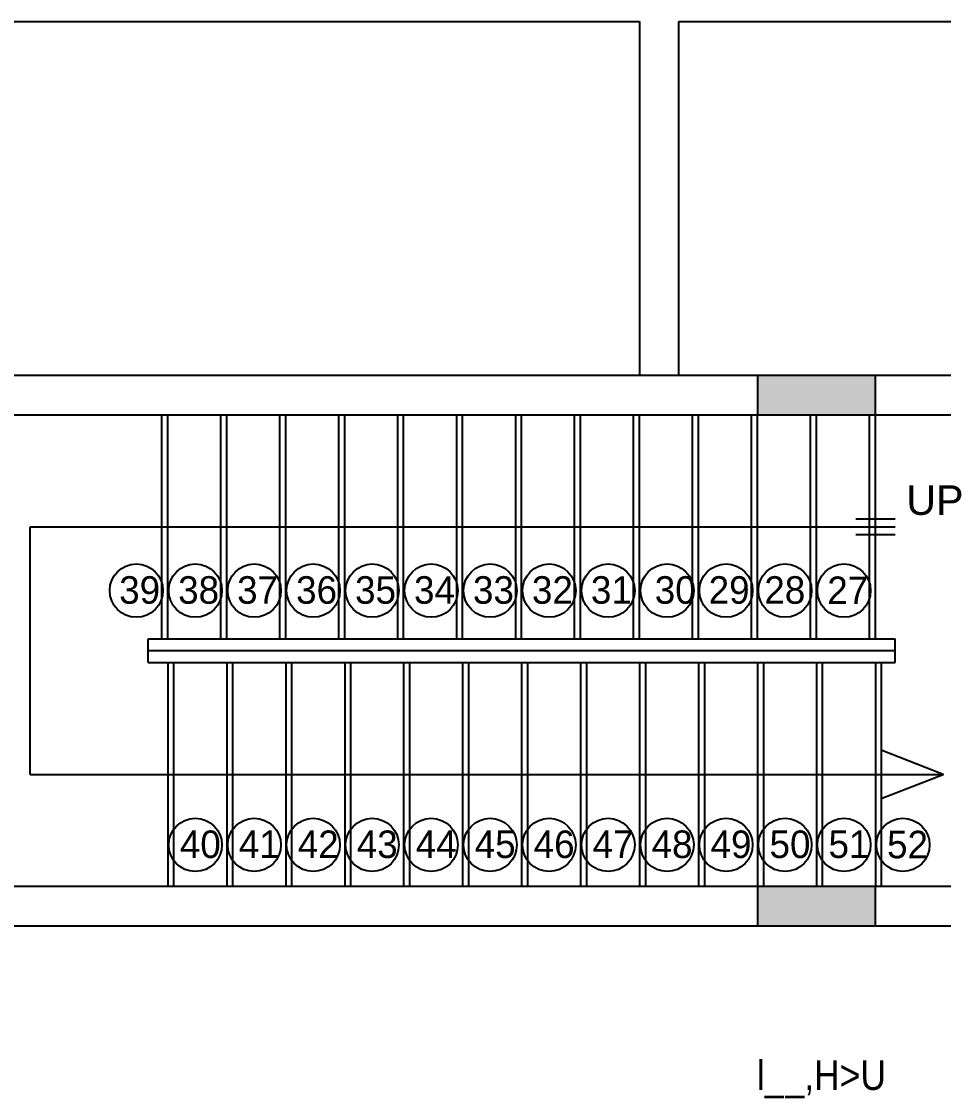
# Model space of a CAD drawing. Header units: metres. Extents: x -658 to -58, y -713 to -118.
# Drawn here: x -101.5 to -96.8, y -257.86 to -252.38 of the extents above; entities that cross this region are included whole.
import ezdxf

# ---------------------------------------------------------------- set-up
doc = ezdxf.new("R2010")
doc.units = ezdxf.units.M
doc.header["$LTSCALE"] = 100
doc.layers.add('plan', color=8, linetype='Continuous')
doc.styles.add('Arial', font='arial.ttf', dxfattribs={"height": 0.2})
doc.styles.add('style12', font='xarab.shx')
doc.styles.add('XARAB', font='xarab.shx')

# ---------------------------------------------------------------- blocks, each defined once
blk = doc.blocks.new('TRF4R4R43TR43')
h = blk.add_hatch(color=256)
h.dxf.hatch_style = 1
h.paths.add_polyline_path([(-215.9055, -219.1551), (-215.9055, -218.9551), (-216.5055, -218.9551), (-216.5055, -219.1551)])
h = blk.add_hatch(color=256)
h.dxf.hatch_style = 1
h.paths.add_polyline_path([(-215.9055, -221.7551), (-215.9055, -221.5551), (-216.5055, -221.5551), (-216.5055, -221.7551)])
for points in [[(-215.9055, -219.1551), (-215.9055, -218.9551), (-216.5055, -218.9551), (-216.5055, -219.1551)], [(-215.9055, -221.7551), (-215.9055, -221.5551), (-216.5055, -221.5551), (-216.5055, -221.7551)]]:
    blk.add_lwpolyline(points, close=True)
blk = doc.blocks.new('A$C79349d3f')
at = {"layer": 'plan'}
for p, q in [((-41.6028, 21.1095), (-28.9035, 21.1095)), ((-28.9035, 21.1095), (-28.9035, 19.3095)), ((-28.7035, 21.1095), (-11.1028, 21.1095)), ((-28.7035, 19.3095), (-28.7035, 21.1095)), ((-23.6035, 19.3095), (-33.5035, 19.3095)), ((-32.6035, 19.1095), (-26.0035, 19.1095)), ((-31.3035, 17.9695), (-31.3035, 19.1095)), ((-31.0035, 17.9695), (-31.0035, 19.1095)), ((-30.7035, 17.9695), (-30.7035, 19.1095)), ((-30.4035, 17.9695), (-30.4035, 19.1095)), ((-30.1035, 17.9695), (-30.1035, 19.1095)), ((-29.8035, 17.9695), (-29.8035, 19.1095)), ((-29.5035, 17.9695), (-29.5035, 19.1095)), ((-29.2035, 17.9695), (-29.2035, 19.1095)), ((-28.9035, 17.9695), (-28.9035, 19.1095)), ((-28.6035, 17.9695), (-28.6035, 19.1095)), ((-28.3035, 17.9695), (-28.3035, 19.1095)), ((-28.0035, 17.9695), (-28.0035, 19.1095)), ((-27.7035, 17.9695), (-27.7035, 19.1095)), ((-27.8035, 18.5794), (-27.6035, 18.5794)), ((-32.0035, 17.2795), (-32.0035, 18.5395)), ((-32.0035, 18.5395), (-27.6035, 18.5395)), ((-27.8035, 18.4995), (-27.6035, 18.4995)), ((-31.4035, 17.9695), (-27.6035, 17.9695)), ((-27.6035, 17.9095), (-27.6035, 17.9695)), ((-31.4035, 17.9095), (-27.6035, 17.9095)), ((-31.4035, 17.8495), (-27.6035, 17.8495)), ((-31.3035, 17.8495), (-31.3035, 16.7095)), ((-31.0035, 17.8495), (-31.0035, 16.7095)), ((-30.7035, 17.8495), (-30.7035, 16.7095)), ((-30.4035, 17.8495), (-30.4035, 16.7095)), ((-30.1035, 17.8495), (-30.1035, 16.7095)), ((-29.8035, 17.8495), (-29.8035, 16.7095)), ((-29.5035, 17.8495), (-29.5035, 16.7095)), ((-29.2035, 17.8495), (-29.2035, 16.7095)), ((-28.9035, 17.8495), (-28.9035, 16.7095)), ((-28.6035, 17.8495), (-28.6035, 16.7095)), ((-28.3035, 17.8495), (-28.3035, 16.7095)), ((-28.0035, 17.8495), (-28.0035, 16.7095)), ((-27.7035, 17.8495), (-27.7035, 16.7095)), ((-32.0035, 17.2795), (-27.3591, 17.2795)), ((-27.3035, 16.7095), (-32.6035, 16.7095)), ((-32.6035, 16.5095), (-27.3035, 16.5095))]:
    blk.add_line(p, q, dxfattribs=at)
at = {"layer": 'plan', "ltscale": 0.4}
for p, q in [((-31.3335, 17.9695), (-31.3335, 19.1095)), ((-31.0335, 17.9695), (-31.0335, 19.1095)), ((-30.7335, 17.9695), (-30.7335, 19.1095)), ((-30.4335, 17.9695), (-30.4335, 19.1095)), ((-30.1335, 17.9695), (-30.1335, 19.1095)), ((-29.8335, 17.9695), (-29.8335, 19.1095)), ((-29.5335, 17.9695), (-29.5335, 19.1095)), ((-29.2335, 17.9695), (-29.2335, 19.1095)), ((-28.9335, 17.9695), (-28.9335, 19.1095)), ((-28.6335, 17.9695), (-28.6335, 19.1095)), ((-28.3335, 17.9695), (-28.3335, 19.1095)), ((-28.0335, 17.9695), (-28.0335, 19.1095)), ((-27.7335, 17.9695), (-27.7335, 19.1095)), ((-31.2735, 17.8495), (-31.2735, 16.7095)), ((-30.9735, 17.8495), (-30.9735, 16.7095)), ((-30.6735, 17.8495), (-30.6735, 16.7095)), ((-30.3735, 17.8495), (-30.3735, 16.7095)), ((-30.0735, 17.8495), (-30.0735, 16.7095)), ((-29.7735, 17.8495), (-29.7735, 16.7095)), ((-29.4735, 17.8495), (-29.4735, 16.7095)), ((-29.1735, 17.8495), (-29.1735, 16.7095)), ((-28.8735, 17.8495), (-28.8735, 16.7095)), ((-28.5735, 17.8495), (-28.5735, 16.7095)), ((-28.2735, 17.8495), (-28.2735, 16.7095)), ((-27.9735, 17.8495), (-27.9735, 16.7095)), ((-27.6735, 17.8495), (-27.6735, 16.7095))]:
    blk.add_line(p, q, dxfattribs=at)
at = {"layer": 'plan', "ltscale": 0.0004}
for p, q in [((-31.4035, 17.8495), (-31.4035, 17.9695)), ((-27.6035, 17.8495), (-27.6035, 17.9095))]:
    blk.add_line(p, q, dxfattribs=at)
at = {"layer": 'plan'}
blk.add_lwpolyline([(-27.6735, 17.1566), (-27.3591, 17.2795), (-27.6735, 17.4024)], close=True, dxfattribs=at)
at = {"layer": 'plan', "ltscale": 0.03}
for centre in [(-31.4633, 18.2148), (-31.1633, 18.2148), (-30.8633, 18.2148), (-30.5633, 18.2148), (-30.2633, 18.2148), (-29.9633, 18.2148), (-29.6633, 18.2148), (-29.3633, 18.2148), (-29.0633, 18.2148), (-28.7633, 18.2148), (-28.4633, 18.2148), (-28.1633, 18.2148), (-27.8633, 18.2148), (-31.1633, 16.9213), (-30.8633, 16.9213), (-30.5633, 16.9213), (-30.2633, 16.9213), (-29.9633, 16.9213), (-29.6633, 16.9213), (-29.3633, 16.9213), (-29.0633, 16.9213), (-28.7633, 16.9213), (-28.4633, 16.9213), (-28.1633, 16.9213), (-27.8633, 16.9213), (-27.5633, 16.9213)]:
    blk.add_circle(centre, 0.1354, dxfattribs=at)
at = {"layer": 'plan'}
blk.add_blockref('TRF4R4R43TR43', (188.202, 238.2646), dxfattribs=at)
at = {"layer": 'plan', "style": 'XARAB'}
for s, p in [('39', (-31.5507, 18.148)), ('38', (-31.2507, 18.148)), ('37', (-30.9507, 18.148)), ('36', (-30.6507, 18.148)), ('35', (-30.3507, 18.148)), ('34', (-30.0507, 18.148)), ('33', (-29.7507, 18.148)), ('32', (-29.4507, 18.148)), ('31', (-29.1507, 18.148)), ('30', (-28.826, 18.148)), ('29', (-28.5517, 18.148)), ('28', (-28.2685, 18.148)), ('27', (-27.9483, 18.1464)), ('40', (-31.2421, 16.8545)), ('41', (-30.9421, 16.8545)), ('42', (-30.6421, 16.8545)), ('43', (-30.3421, 16.8545)), ('44', (-30.0421, 16.8545)), ('45', (-29.7421, 16.8545)), ('46', (-29.4421, 16.8545)), ('47', (-29.1421, 16.8545)), ('48', (-28.8421, 16.8545)), ('49', (-28.5421, 16.8545)), ('50', (-28.2421, 16.8545)), ('51', (-27.9421, 16.8545)), ('52', (-27.6441, 16.853))]:
    blk.add_text(s, height=0.14, dxfattribs=at).set_placement(p)
at = {"layer": 'plan', "style": 'style12', "width": 0.9}
blk.add_text('l__,H>U', height=0.15, dxfattribs=at).set_placement((-28.3065, 15.6748))
at = {"layer": 'plan', "insert": (-27.5463, 18.75), "char_height": 0.15, "width": 0.434395, "attachment_point": 1, "line_spacing_factor": 0.941778, "style": 'Arial'}
blk.add_mtext('UP', dxfattribs=at)

msp = doc.modelspace()

# ---------------------------------------------------------------- block references
at = {"layer": 'plan'}
msp.add_blockref('A$C79349d3f', (-69.4477, -273.4915), dxfattribs=at)

doc.saveas('drawing.dxf')
